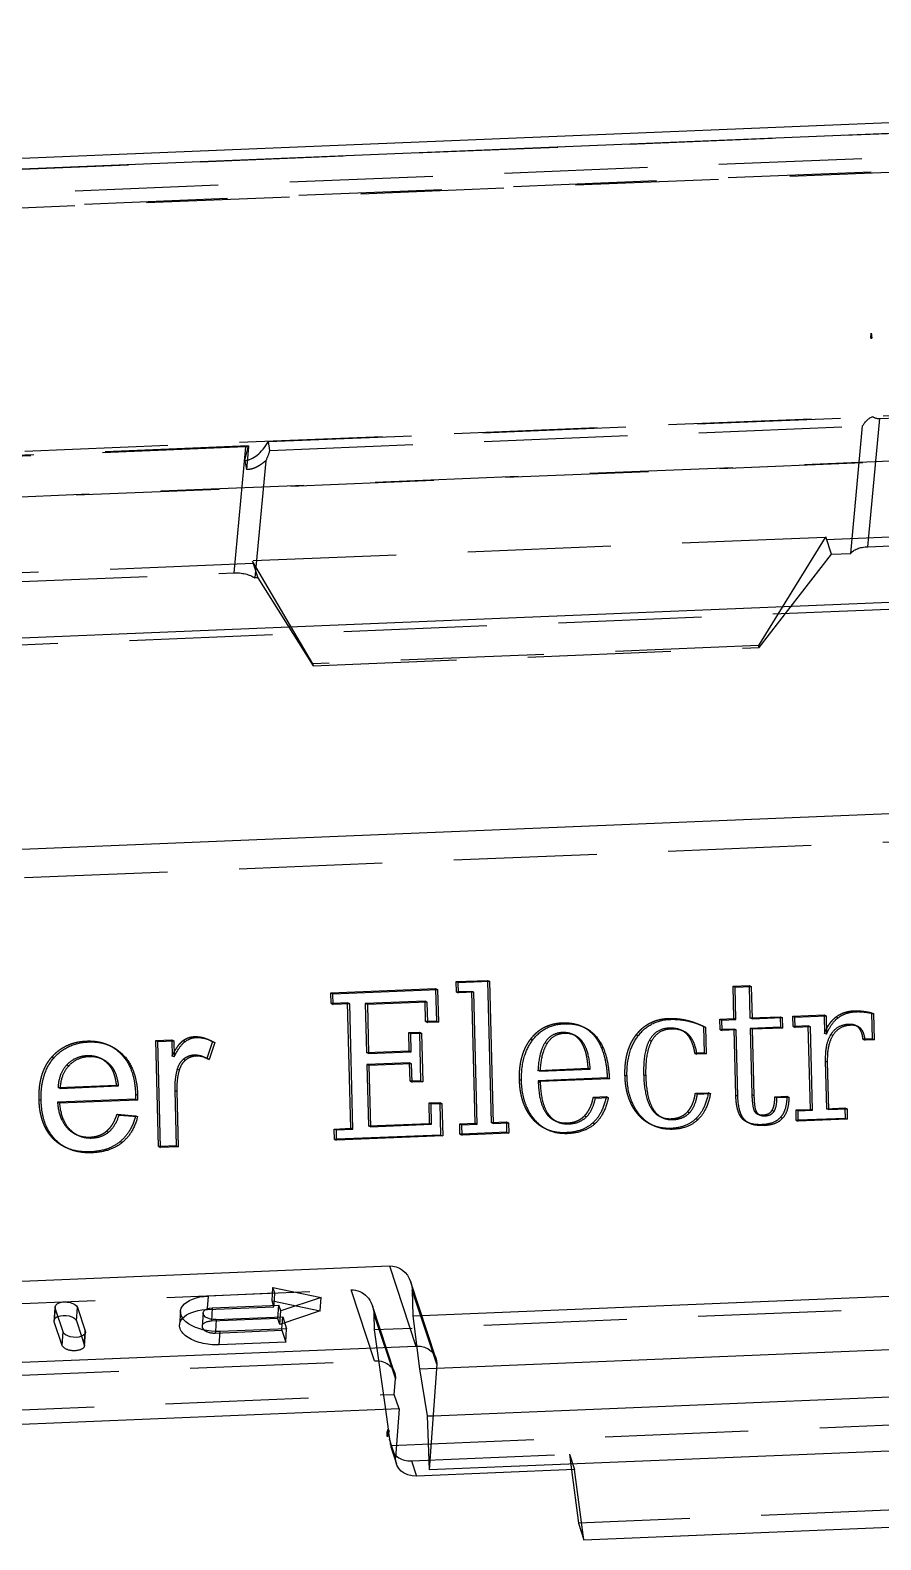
# Model space of a CAD drawing. Header units: millimetres. Extents: x -380 to 80, y -30 to 64.
# Drawn here: x -301.1 to -263.4, y -11.6 to 55.3 of the extents above; entities that cross this region are included whole.
import ezdxf

# ---------------------------------------------------------------- set-up
doc = ezdxf.new("R2010")
doc.units = ezdxf.units.MM
doc.linetypes.add('HIDDEN', pattern=[9.525, 6.35, -3.175])
doc.layers.get('0').update_dxf_attribs({"color": 253, "lineweight": 70, "true_color": 0x8faf8f})
doc.layers.add('Hidden', color=98, linetype='Continuous', lineweight=70, true_color=0x054805)

msp = doc.modelspace()

# ---------------------------------------------------------------- linework, layer by layer
at = {"color": 98, "lineweight": -3, "true_color": 0x054805}
for p, q in [((-163.216, 55.338), (-364.742, 47.041)), ((-359.017, 46.82), (-162.913, 54.894)), ((-156.114, 34.354), (-364.522, 25.774)), ((-363.304, 16.46), (-154.897, 25.04)), ((-287.664, 12.594), (-283.018, 12.786)), ((-283.107, 12.782), (-283.072, 11.382)), ((-283.018, 12.786), (-282.981, 11.341)), ((-282.106, 13.097), (-280.711, 13.155)), ((-282.094, 12.636), (-282.106, 13.097)), ((-280.8, 13.151), (-280.641, 6.888)), ((-280.711, 13.155), (-280.55, 6.848)), ((-269.821, 12.893), (-269.108, 12.923)), ((-269.785, 11.458), (-269.821, 12.893)), ((-269.198, 12.919), (-269.163, 11.528)), ((-269.108, 12.923), (-269.072, 11.487)), ((-287.652, 12.129), (-287.664, 12.594)), ((-287.008, 12.199), (-287.653, 12.173)), ((-286.917, 12.159), (-287.652, 12.129)), ((-286.917, 12.159), (-287.008, 12.199)), ((-286.776, 6.591), (-286.917, 12.159)), ((-283.572, 12.271), (-286.225, 12.162)), ((-286.225, 12.162), (-286.17, 9.987)), ((-286.134, 12.122), (-286.225, 12.162)), ((-283.481, 12.231), (-286.134, 12.122)), ((-286.134, 12.122), (-286.079, 9.947)), ((-283.481, 12.231), (-283.572, 12.271)), ((-283.458, 11.322), (-283.481, 12.231)), ((-281.502, 12.705), (-282.095, 12.68)), ((-281.412, 12.664), (-282.094, 12.636)), ((-281.412, 12.664), (-281.502, 12.705)), ((-281.263, 6.818), (-281.412, 12.664)), ((-270.411, 11.432), (-269.785, 11.458)), ((-270.4, 10.967), (-270.411, 11.432)), ((-269.072, 11.487), (-269.163, 11.528)), ((-269.072, 11.487), (-267.732, 11.542)), ((-267.822, 11.539), (-267.811, 11.117)), ((-267.732, 11.542), (-267.72, 11.077)), ((-267.174, 11.565), (-265.783, 11.623)), ((-267.162, 11.109), (-267.174, 11.565)), ((-265.873, 11.619), (-265.853, 10.841)), ((-265.783, 11.623), (-265.762, 10.801)), ((-263.77, 11.738), (-263.741, 10.601)), ((-263.679, 11.718), (-263.65, 10.561)), ((-284.206, 10.838), (-283.734, 10.858)), ((-284.186, 10.025), (-284.206, 10.838)), ((-283.824, 10.854), (-283.77, 8.74)), ((-283.734, 10.858), (-283.679, 8.7)), ((-283.072, 11.382), (-283.459, 11.366)), ((-282.981, 11.341), (-283.458, 11.322)), ((-283.072, 11.382), (-282.981, 11.341)), ((-277.493, 10.88), (-277.402, 10.84)), ((-277.037, 10.802), (-276.946, 10.762)), ((-276.058, 10.723), (-275.967, 10.683)), ((-272.766, 11.074), (-272.675, 11.034)), ((-272.217, 10.986), (-272.126, 10.946)), ((-271.221, 11.155), (-271.191, 9.972)), ((-271.221, 11.155), (-271.13, 11.115)), ((-271.13, 11.115), (-271.1, 9.932)), ((-269.864, 11.033), (-270.401, 11.011)), ((-269.773, 10.993), (-270.4, 10.967)), ((-269.773, 10.993), (-269.864, 11.033)), ((-269.698, 8.056), (-269.773, 10.993)), ((-267.811, 11.117), (-269.151, 11.062)), ((-269.151, 11.062), (-269.076, 8.126)), ((-269.06, 11.022), (-269.151, 11.062)), ((-267.72, 11.077), (-269.06, 11.022)), ((-269.06, 11.022), (-268.985, 8.086)), ((-267.811, 11.117), (-267.72, 11.077)), ((-266.575, 11.177), (-267.164, 11.153)), ((-266.484, 11.137), (-267.162, 11.109)), ((-266.484, 11.137), (-266.575, 11.177)), ((-266.39, 7.431), (-266.484, 11.137)), ((-265.762, 10.801), (-265.853, 10.841)), ((-265.572, 10.8), (-265.482, 10.76)), ((-264.776, 11.242), (-264.685, 11.202)), ((-264.481, 11.194), (-264.39, 11.154)), ((-295.433, 10.483), (-294.724, 10.512)), ((-295.313, 5.778), (-295.433, 10.483)), ((-294.814, 10.508), (-294.797, 9.839)), ((-294.724, 10.512), (-294.706, 9.799)), ((-292.997, 10.476), (-293.248, 9.729)), ((-292.906, 10.436), (-293.158, 9.685)), ((-292.997, 10.476), (-292.906, 10.436)), ((-278.253, 10.435), (-278.163, 10.395)), ((-273.623, 10.536), (-273.532, 10.496)), ((-263.741, 10.601), (-264.063, 10.588)), ((-263.65, 10.561), (-264.058, 10.544)), ((-263.741, 10.601), (-263.65, 10.561)), ((-299.468, 9.443), (-299.378, 9.402)), ((-298.566, 9.848), (-298.475, 9.808)), ((-298.006, 9.749), (-297.915, 9.709)), ((-297.053, 9.923), (-296.963, 9.883)), ((-294.706, 9.799), (-294.797, 9.839)), ((-294.29, 9.698), (-294.199, 9.658)), ((-293.831, 9.874), (-293.74, 9.834)), ((-293.356, 9.778), (-293.265, 9.738)), ((-286.079, 9.947), (-286.17, 9.987)), ((-284.263, 9.534), (-286.156, 9.456)), ((-286.156, 9.456), (-286.087, 6.738)), ((-286.066, 9.416), (-286.156, 9.456)), ((-286.079, 9.947), (-284.186, 10.025)), ((-284.172, 9.494), (-286.066, 9.416)), ((-286.066, 9.416), (-285.996, 6.697)), ((-284.172, 9.494), (-284.263, 9.534)), ((-284.151, 8.681), (-284.172, 9.494)), ((-271.191, 9.972), (-271.52, 9.959)), ((-271.1, 9.932), (-271.512, 9.915)), ((-271.191, 9.972), (-271.1, 9.932)), ((-265.822, 9.614), (-265.768, 7.5)), ((-265.822, 9.614), (-265.731, 9.574)), ((-265.731, 9.574), (-265.677, 7.46)), ((-294.481, 9.209), (-294.572, 9.25)), ((-283.77, 8.74), (-284.153, 8.724)), ((-283.77, 8.74), (-283.679, 8.7)), ((-278.477, 9.162), (-278.568, 9.203)), ((-275.491, 8.868), (-278.556, 8.741)), ((-278.556, 8.741), (-278.555, 8.707)), ((-278.466, 8.701), (-278.556, 8.741)), ((-278.555, 8.707), (-278.465, 8.666)), ((-278.477, 9.162), (-276.249, 9.254)), ((-275.4, 8.827), (-278.466, 8.701)), ((-275.491, 8.868), (-275.4, 8.827)), ((-273.878, 9.021), (-273.788, 8.981)), ((-299.762, 8.402), (-299.852, 8.442)), ((-299.762, 8.402), (-297.169, 8.509)), ((-296.417, 8.14), (-296.326, 8.1)), ((-294.679, 8.314), (-294.617, 5.851)), ((-294.679, 8.314), (-294.589, 8.274)), ((-294.589, 8.274), (-294.526, 5.811)), ((-283.679, 8.7), (-284.151, 8.681)), ((-278.466, 8.701), (-278.465, 8.666)), ((-271.493, 8.148), (-270.917, 8.172)), ((-269.076, 8.126), (-268.985, 8.086)), ((-296.416, 7.927), (-299.879, 7.785)), ((-299.789, 7.745), (-299.879, 7.785)), ((-296.325, 7.887), (-299.789, 7.745)), ((-296.416, 7.927), (-296.325, 7.887)), ((-283.306, 7.718), (-282.829, 7.738)), ((-283.283, 6.809), (-283.306, 7.718)), ((-282.919, 7.734), (-282.884, 6.334)), ((-282.829, 7.738), (-282.793, 6.294)), ((-276.019, 7.975), (-275.448, 7.998)), ((-273.548, 7.528), (-273.458, 7.488)), ((-268.956, 7.378), (-268.865, 7.337)), ((-267.969, 7.993), (-267.432, 8.015)), ((-267.03, 7.404), (-266.39, 7.431)), ((-267.018, 6.943), (-267.03, 7.404)), ((-265.677, 7.46), (-265.768, 7.5)), ((-265.677, 7.46), (-264.857, 7.494)), ((-264.947, 7.49), (-264.936, 7.073)), ((-264.857, 7.494), (-264.845, 7.033)), ((-297.145, 7.219), (-296.329, 7.151)), ((-285.996, 6.697), (-286.087, 6.738)), ((-285.996, 6.697), (-283.283, 6.809)), ((-281.946, 6.79), (-281.263, 6.818)), ((-281.934, 6.329), (-281.946, 6.79)), ((-280.55, 6.848), (-280.641, 6.888)), ((-280.55, 6.848), (-279.876, 6.875)), ((-279.966, 6.872), (-279.955, 6.454)), ((-279.876, 6.875), (-279.865, 6.414)), ((-278.206, 7.308), (-278.115, 7.268)), ((-277.7, 6.918), (-277.791, 6.958)), ((-276.138, 6.868), (-276.048, 6.828)), ((-273.03, 7.098), (-273.12, 7.138)), ((-271.559, 7.061), (-271.469, 7.021)), ((-268.731, 7.224), (-268.822, 7.265)), ((-268.63, 6.794), (-268.539, 6.754)), ((-267.804, 7.12), (-267.713, 7.08)), ((-264.936, 7.073), (-267.019, 6.987)), ((-264.845, 7.033), (-267.018, 6.943)), ((-264.936, 7.073), (-264.845, 7.033)), ((-299.416, 6.615), (-299.326, 6.575)), ((-298.941, 6.309), (-299.032, 6.349)), ((-297.104, 6.041), (-297.013, 6.001)), ((-287.51, 6.561), (-286.776, 6.591)), ((-287.499, 6.1), (-287.51, 6.561)), ((-282.884, 6.334), (-287.5, 6.144)), ((-282.793, 6.294), (-287.499, 6.1)), ((-282.884, 6.334), (-282.793, 6.294)), ((-279.955, 6.454), (-281.935, 6.373)), ((-279.865, 6.414), (-281.934, 6.329)), ((-279.955, 6.454), (-279.865, 6.414)), ((-277.333, 6.436), (-277.242, 6.396)), ((-272.662, 6.628), (-272.571, 6.588)), ((-298.423, 5.588), (-298.332, 5.547)), ((-294.617, 5.851), (-295.314, 5.822)), ((-294.526, 5.811), (-295.313, 5.778)), ((-294.617, 5.851), (-294.526, 5.811)), ((-283.716, -1.674), (-154.354, 3.652)), ((-283.07, -4.009), (-154.064, 1.302)), ((-305.801, -0.32), (-285.157, 0.53)), ((-285.157, 0.53), (-283.981, -3.024)), ((-290.322, -0.423), (-288.183, -0.865)), ((-290.236, -0.685), (-290.322, -0.423)), ((-283.091, -3.561), (-284.208, -0.187)), ((-299.038, -1.906), (-298.996, -1.311)), ((-298.996, -1.311), (-298.65, -2.357)), ((-293.224, -1.367), (-293.185, -0.806)), ((-290.236, -0.685), (-293.185, -0.806)), ((-293.012, -1.329), (-290.062, -1.208)), ((-290.273, -1.217), (-290.236, -0.685)), ((-290.261, -1.04), (-289.294, -1.24)), ((-289.976, -1.47), (-290.062, -1.208)), ((-288.183, -0.865), (-289.976, -1.47)), ((-283.218, -6.116), (-153.719, -0.784)), ((-299.633, -2.398), (-299.98, -1.351)), ((-299.038, -1.906), (-298.812, -2.591)), ((-293.424, -1.556), (-293.466, -2.152)), ((-292.838, -1.853), (-292.875, -2.377)), ((-292.838, -1.853), (-289.889, -1.731)), ((-289.927, -2.264), (-289.889, -1.731)), ((-289.889, -1.731), (-289.716, -2.255)), ((-298.657, -2.465), (-298.65, -2.357)), ((-289.716, -2.255), (-292.665, -2.376)), ((-304.625, -3.874), (-283.981, -3.024)), ((-153.624, -3.179), (-283.387, -8.521)), ((-283.057, -3.835), (-283.387, -8.521)), ((-284.726, -5.809), (-304.387, -6.618)), ((-285.336, -5.834), (-285.214, -6.706)), ((-284.726, -5.809), (-284.879, -7.982)), ((-285.254, -6.848), (-285.214, -6.706)), ((-285.239, -6.893), (-285.254, -6.848)), ((-285.192, -6.87), (-285.242, -7.05)), ((-285.239, -6.893), (-285.205, -6.772)), ((-285.205, -6.772), (-285.151, -7.16)), ((-284.879, -7.982), (-285.151, -7.16)), ((-285.069, -7.579), (-284.845, -8.256)), ((-276.53, -11.62), (-174.249, -7.409)), ((-276.949, -8.504), (-283.956, -8.792)), ((-277.081, -8.509), (-276.763, -10.875)), ((-276.53, -11.62), (-276.949, -8.504)), ((-276.763, -10.875), (-276.53, -11.62))]:
    msp.add_line(p, q, dxfattribs=at)
at = {"color": 98, "lineweight": -3, "true_color": 0x054805, "extrusion": (3.60173e-16, 1.2667e-14, -1)}
msp.add_ellipse((-285.129, -0.587), major_axis=(0.032, 1.118), ratio=0.879235, start_param=6.221992, end_param=7.46468, dxfattribs=at)
at = {"color": 98, "lineweight": -3, "true_color": 0x054805, "extrusion": (1.7955e-17, -1.40383e-16, -1)}
for centre, major_axis, start_param, end_param in [((-299.488, -1.331), (0.499, -0.035), 2.930462, 6.072055), ((-292.925, -1.591), (1.496, -0.105), 1.359666, 4.501259), ((-292.925, -1.591), (0.499, -0.035), 1.359666, 4.501259), ((-299.53, -1.927), (0.499, -0.035), 3.95248, 6.072055), ((-292.967, -2.187), (1.496, -0.105), 3.533922, 4.442537), ((-299.141, -2.378), (0.499, -0.035), 6.072055, 9.213648)]:
    msp.add_ellipse(centre, major_axis=major_axis, ratio=0.521615, start_param=start_param, end_param=end_param, dxfattribs=at)
at = {"color": 98, "lineweight": -3, "true_color": 0x054805}
for centre, major_axis, ratio, start_param, end_param in [((-292.967, -2.187), (-0.499, 0.035), 0.521615, 6.28311, 6.929285), ((-284.168, -7.119), (0.321, -1.774), 0.542179, 4.637166, 4.794137), ((-284.12, -7.265), (0.949, 0.314), 0.834236, 2.96834, 3.141461)]:
    msp.add_ellipse(centre, major_axis=major_axis, ratio=ratio, start_param=start_param, end_param=end_param, dxfattribs=at)
at = {"color": 98, "lineweight": -3, "true_color": 0x054805, "extrusion": (6.35905e-18, -1.07533e-16, -1)}
for centre, start_param, end_param in [((-284.04, -3.876), 1.901021, 3.471817), ((-283.896, -7.941), 5.042613, 6.613409)]:
    msp.add_ellipse(centre, major_axis=(-0.949, -0.314), ratio=0.834236, start_param=start_param, end_param=end_param, dxfattribs=at)
at = {"color": 98, "lineweight": -3, "true_color": 0x054805, "extrusion": (-4.85044e-15, 1.08442e-15, -1)}
msp.add_ellipse((-284.149, -7.178), major_axis=(-1.093, 0.277), ratio=0.513021, start_param=6.031113, end_param=6.297315, dxfattribs=at)
at = {"color": 98, "lineweight": -3, "true_color": 0x054805}
for points in [[(-274.116, 10.742), (-273.588, 11.428), (-272.695, 11.464)], [(-272.695, 11.464), (-272.304, 11.481), (-271.915, 11.394)], [(-271.915, 11.394), (-271.591, 11.322), (-271.262, 11.177)], [(-265.762, 10.801), (-265.568, 11.292), (-265.246, 11.538)], [(-265.246, 11.538), (-264.923, 11.784), (-264.451, 11.804)], [(-264.451, 11.804), (-264.279, 11.811), (-264.085, 11.788)], [(-264.085, 11.788), (-263.891, 11.766), (-263.679, 11.718)], [(-278.805, 10.542), (-278.285, 11.234), (-277.413, 11.27)], [(-277.493, 10.88), (-277.983, 10.86), (-278.253, 10.435)], [(-277.402, 10.84), (-277.892, 10.819), (-278.163, 10.395)], [(-277.037, 10.802), (-277.237, 10.89), (-277.493, 10.88)], [(-277.413, 11.27), (-276.919, 11.291), (-276.542, 11.124)], [(-276.946, 10.762), (-277.146, 10.85), (-277.402, 10.84)], [(-276.585, 10.462), (-276.734, 10.668), (-276.946, 10.762)], [(-276.598, 11.148), (-276.287, 11.002), (-276.058, 10.723)], [(-276.542, 11.124), (-276.208, 10.976), (-275.967, 10.683)], [(-276.058, 10.723), (-275.543, 10.098), (-275.491, 8.868)], [(-274.616, 8.947), (-274.645, 10.056), (-274.116, 10.742)], [(-272.766, 11.074), (-273.341, 11.051), (-273.623, 10.536)], [(-272.675, 11.034), (-273.25, 11.01), (-273.532, 10.496)], [(-272.217, 10.986), (-272.446, 11.088), (-272.766, 11.074)], [(-272.126, 10.946), (-272.355, 11.047), (-272.675, 11.034)], [(-271.889, 10.788), (-271.992, 10.886), (-272.126, 10.946)], [(-271.512, 9.915), (-271.609, 10.521), (-271.889, 10.788)], [(-271.278, 11.183), (-271.249, 11.169), (-271.221, 11.155)], [(-271.262, 11.177), (-271.196, 11.147), (-271.13, 11.115)], [(-265.572, 10.8), (-265.841, 10.38), (-265.822, 9.614)], [(-265.482, 10.76), (-265.75, 10.34), (-265.731, 9.574)], [(-264.776, 11.242), (-265.304, 11.22), (-265.572, 10.8)], [(-264.685, 11.202), (-265.213, 11.18), (-265.482, 10.76)], [(-264.481, 11.194), (-264.605, 11.249), (-264.776, 11.242)], [(-264.39, 11.154), (-264.514, 11.209), (-264.685, 11.202)], [(-264.243, 11.05), (-264.305, 11.117), (-264.39, 11.154)], [(-264.058, 10.544), (-264.088, 10.887), (-264.243, 11.05)], [(-300.049, 9.743), (-299.463, 10.423), (-298.501, 10.463)], [(-298.501, 10.463), (-297.976, 10.485), (-297.554, 10.298)], [(-297.594, 10.315), (-297.298, 10.172), (-297.053, 9.923)], [(-297.554, 10.298), (-297.228, 10.153), (-296.963, 9.883)], [(-294.706, 9.799), (-294.448, 10.311), (-294.222, 10.479)], [(-294.222, 10.479), (-293.997, 10.648), (-293.721, 10.66)], [(-293.721, 10.66), (-293.412, 10.672), (-293.091, 10.53)], [(-293.124, 10.544), (-293.06, 10.513), (-292.997, 10.476)], [(-293.091, 10.53), (-292.999, 10.49), (-292.906, 10.436)], [(-279.296, 8.754), (-279.324, 9.85), (-278.805, 10.542)], [(-278.253, 10.435), (-278.524, 10.01), (-278.568, 9.203)], [(-278.163, 10.395), (-278.433, 9.97), (-278.477, 9.162)], [(-276.249, 9.254), (-276.295, 10.062), (-276.585, 10.462)], [(-275.967, 10.683), (-275.453, 10.058), (-275.4, 8.827)], [(-273.623, 10.536), (-273.904, 10.022), (-273.878, 9.021)], [(-273.532, 10.496), (-273.813, 9.981), (-273.788, 8.981)], [(-300.606, 7.875), (-300.636, 9.062), (-300.049, 9.743)], [(-299.468, 9.443), (-299.829, 9.06), (-299.852, 8.442)], [(-299.378, 9.402), (-299.738, 9.02), (-299.762, 8.402)], [(-298.566, 9.848), (-299.108, 9.826), (-299.468, 9.443)], [(-298.475, 9.808), (-299.018, 9.785), (-299.378, 9.402)], [(-298.005, 9.749), (-298.258, 9.861), (-298.566, 9.848)], [(-297.915, 9.709), (-298.167, 9.82), (-298.475, 9.808)], [(-297.488, 9.387), (-297.677, 9.603), (-297.915, 9.709)], [(-297.169, 8.509), (-297.236, 9.1), (-297.488, 9.387)], [(-297.053, 9.923), (-296.447, 9.305), (-296.417, 8.14)], [(-296.963, 9.883), (-296.356, 9.265), (-296.326, 8.1)], [(-294.29, 9.698), (-294.492, 9.532), (-294.572, 9.25)], [(-294.199, 9.658), (-294.401, 9.492), (-294.481, 9.209)], [(-293.831, 9.874), (-294.089, 9.864), (-294.29, 9.698)], [(-293.74, 9.834), (-293.998, 9.824), (-294.199, 9.658)], [(-293.355, 9.778), (-293.594, 9.884), (-293.831, 9.874)], [(-293.265, 9.738), (-293.504, 9.844), (-293.74, 9.834)], [(-293.158, 9.685), (-293.211, 9.714), (-293.265, 9.738)], [(-294.572, 9.25), (-294.692, 8.819), (-294.679, 8.314)], [(-294.481, 9.209), (-294.602, 8.779), (-294.589, 8.274)], [(-278.706, 7.004), (-279.268, 7.649), (-279.296, 8.754)], [(-278.555, 8.707), (-278.532, 7.771), (-278.206, 7.308)], [(-274.026, 7.197), (-274.588, 7.842), (-274.616, 8.947)], [(-273.878, 9.021), (-273.853, 8.021), (-273.548, 7.528)], [(-273.788, 8.981), (-273.762, 7.98), (-273.458, 7.488)], [(-296.417, 8.14), (-296.415, 8.069), (-296.416, 7.927)], [(-296.326, 8.1), (-296.325, 8.029), (-296.325, 7.887)], [(-278.465, 8.666), (-278.441, 7.731), (-278.115, 7.268)], [(-271.846, 7.319), (-271.578, 7.6), (-271.493, 8.148)], [(-271.016, 8.167), (-271.152, 7.454), (-271.559, 7.061)], [(-270.917, 8.172), (-271.049, 7.426), (-271.469, 7.021)], [(-269.416, 7.025), (-269.68, 7.321), (-269.698, 8.056)], [(-269.076, 8.126), (-269.061, 7.539), (-268.956, 7.378)], [(-268.985, 8.086), (-268.971, 7.498), (-268.865, 7.337)], [(-299.964, 6.117), (-300.577, 6.728), (-300.606, 7.875)], [(-299.879, 7.785), (-299.816, 7.011), (-299.416, 6.615)], [(-299.789, 7.745), (-299.725, 6.971), (-299.326, 6.575)], [(-276.419, 7.137), (-276.125, 7.426), (-276.019, 7.975)], [(-275.547, 7.994), (-275.704, 7.258), (-276.138, 6.868)], [(-275.448, 7.998), (-275.6, 7.23), (-276.048, 6.828)], [(-273.548, 7.528), (-273.377, 7.252), (-273.12, 7.138)], [(-273.458, 7.488), (-273.287, 7.212), (-273.03, 7.098)], [(-268.956, 7.378), (-268.907, 7.302), (-268.822, 7.265)], [(-268.49, 7.187), (-268.211, 7.199), (-268.089, 7.389)], [(-268.089, 7.389), (-267.967, 7.579), (-267.969, 7.993)], [(-267.524, 8.01), (-267.546, 7.412), (-267.804, 7.12)], [(-267.432, 8.015), (-267.446, 7.383), (-267.713, 7.08)], [(-297.611, 6.464), (-297.311, 6.707), (-297.145, 7.219)], [(-296.427, 7.159), (-296.605, 6.452), (-297.104, 6.041)], [(-296.329, 7.151), (-296.503, 6.421), (-297.013, 6.001)], [(-278.094, 6.544), (-278.439, 6.697), (-278.706, 7.004)], [(-278.206, 7.308), (-278.037, 7.067), (-277.791, 6.958)], [(-278.115, 7.268), (-277.946, 7.027), (-277.7, 6.918)], [(-277.7, 6.918), (-277.473, 6.817), (-277.18, 6.83)], [(-276.138, 6.868), (-276.586, 6.467), (-277.333, 6.436)], [(-276.048, 6.828), (-276.495, 6.427), (-277.242, 6.396)], [(-277.18, 6.83), (-276.712, 6.849), (-276.419, 7.137)], [(-273.413, 6.736), (-273.757, 6.888), (-274.026, 7.197)], [(-272.662, 6.628), (-273.092, 6.611), (-273.445, 6.751)], [(-272.571, 6.588), (-273.037, 6.569), (-273.413, 6.736)], [(-273.03, 7.098), (-272.828, 7.009), (-272.573, 7.019)], [(-271.559, 7.061), (-271.979, 6.657), (-272.662, 6.628)], [(-272.573, 7.019), (-272.114, 7.038), (-271.846, 7.319)], [(-271.469, 7.021), (-271.888, 6.616), (-272.571, 6.588)], [(-269.168, 6.847), (-269.317, 6.913), (-269.416, 7.025)], [(-268.63, 6.794), (-268.986, 6.78), (-269.224, 6.873)], [(-268.539, 6.754), (-268.921, 6.738), (-269.168, 6.847)], [(-268.865, 7.337), (-268.816, 7.262), (-268.731, 7.224)], [(-268.731, 7.224), (-268.634, 7.181), (-268.49, 7.187)], [(-267.804, 7.12), (-268.072, 6.817), (-268.63, 6.794)], [(-267.713, 7.08), (-267.981, 6.777), (-268.539, 6.754)], [(-299.396, 5.727), (-299.714, 5.867), (-299.964, 6.117)], [(-299.416, 6.615), (-299.241, 6.442), (-299.032, 6.349)], [(-299.326, 6.575), (-299.151, 6.402), (-298.941, 6.309)], [(-298.941, 6.309), (-298.671, 6.19), (-298.344, 6.203)], [(-297.104, 6.041), (-297.614, 5.621), (-298.423, 5.588)], [(-298.344, 6.203), (-297.911, 6.221), (-297.611, 6.464)], [(-277.333, 6.436), (-277.77, 6.418), (-278.127, 6.56)], [(-277.242, 6.396), (-277.715, 6.376), (-278.094, 6.544)], [(-298.423, 5.588), (-299.002, 5.564), (-299.45, 5.751)], [(-298.332, 5.547), (-298.935, 5.523), (-299.396, 5.727)], [(-297.013, 6.001), (-297.523, 5.581), (-298.332, 5.547)]]:
    msp.add_open_spline(points, degree=2, dxfattribs=at)
msp.add_open_spline([(-285.242, -7.05), (-285.25, -7.021), (-285.255, -6.997), (-285.262, -6.941), (-285.263, -6.912), (-285.261, -6.879), (-285.26, -6.872), (-285.258, -6.861), (-285.257, -6.857), (-285.255, -6.851), (-285.255, -6.85), (-285.254, -6.848)], degree=3, knots=[0.0039317719, 0.0039317719, 0.0039317719, 0.0039317719, 0.0040695126, 0.0040695126, 0.0042770608, 0.0042770608, 0.0043407833, 0.0043407833, 0.004380005, 0.004380005, 0.0043973955, 0.0043973955, 0.0043973955, 0.0043973955], dxfattribs=at)
at = {"layer": 'Hidden', "linetype": 'HIDDEN', "lineweight": -3}
for p, q in [((-163.488, 54.843), (-365.014, 46.547)), ((-362.556, 44.947), (-169.386, 52.9)), ((-169.025, 53.557), (-359.742, 45.705)), ((-168.621, 52.965), (-357.461, 45.19)), ((-367.941, 33.927), (-166.415, 42.224)), ((-263.801, 41.68), (-263.781, 41.896)), ((-263.769, 41.819), (-263.801, 41.68)), ((-263.801, 41.68), (-263.752, 41.682)), ((-263.781, 41.896), (-263.769, 41.819)), ((-263.781, 41.896), (-263.752, 41.682)), ((-263.752, 41.682), (-263.769, 41.819)), ((-263.398, 38.112), (-171.95, 41.877)), ((-290.525, 37.091), (-263.712, 38.195)), ((-231.855, 37.498), (-365.452, 31.997)), ((-290.463, 36.701), (-264.166, 37.783)), ((-264.695, 32.131), (-264.166, 37.783)), ((-263.93, 32.428), (-263.398, 38.112)), ((-365.666, 31.982), (-231.856, 37.491)), ((-291.413, 36.896), (-365.135, 33.861)), ((-291.539, 36.855), (-365.13, 33.825)), ((-291.539, 36.855), (-292.062, 31.27)), ((-291.563, 36.254), (-291.413, 36.896)), ((-291.406, 36.852), (-291.5, 35.855)), ((-291.413, 36.896), (-291.406, 36.852)), ((-290.463, 36.701), (-290.525, 37.091)), ((-291.563, 36.254), (-291.5, 35.855)), ((-290.637, 36.243), (-291.124, 31.042)), ((-166.708, 36.81), (-265.775, 32.732)), ((-263.93, 32.428), (-172.482, 36.193)), ((-265.822, 32.841), (-291.25, 31.794)), ((-265.822, 32.841), (-268.789, 28.042)), ((-265.546, 32.096), (-265.802, 32.869)), ((-291.203, 31.685), (-368.234, 28.513)), ((-288.559, 27.228), (-291.231, 31.793)), ((-291.203, 31.685), (-290.992, 31.048)), ((-268.76, 27.957), (-265.546, 32.096)), ((-265.546, 32.096), (-264.695, 32.131)), ((-368.864, 28.108), (-292.062, 31.27)), ((-363.311, 25.531), (-229.715, 31.031)), ((-290.992, 31.048), (-291.124, 31.042)), ((-290.992, 31.048), (-288.531, 27.143)), ((-268.789, 28.042), (-288.559, 27.228)), ((-288.531, 27.143), (-268.76, 27.957)), ((-268.76, 27.957), (-268.789, 28.042)), ((-288.559, 27.228), (-288.531, 27.143)), ((-228.375, 20.739), (-361.971, 15.239)), ((-287.754, 12.635), (-283.109, 12.826)), ((-283.109, 12.826), (-283.107, 12.782)), ((-283.109, 12.826), (-283.018, 12.786)), ((-282.197, 13.138), (-280.801, 13.195)), ((-282.185, 12.677), (-282.197, 13.138)), ((-282.197, 13.138), (-282.106, 13.097)), ((-280.801, 13.195), (-280.8, 13.151)), ((-280.801, 13.195), (-280.711, 13.155)), ((-269.912, 12.934), (-269.199, 12.963)), ((-269.875, 11.498), (-269.912, 12.934)), ((-269.912, 12.934), (-269.821, 12.893)), ((-269.199, 12.963), (-269.198, 12.919)), ((-269.199, 12.963), (-269.108, 12.923)), ((-287.742, 12.169), (-287.754, 12.635)), ((-287.754, 12.635), (-287.664, 12.594)), ((-287.653, 12.173), (-287.742, 12.169)), ((-287.742, 12.169), (-287.652, 12.129)), ((-286.867, 6.631), (-287.008, 12.199)), ((-283.549, 11.362), (-283.572, 12.271)), ((-282.095, 12.68), (-282.185, 12.677)), ((-282.185, 12.677), (-282.094, 12.636)), ((-281.354, 6.858), (-281.502, 12.705)), ((-272.785, 11.505), (-272.695, 11.464)), ((-272.006, 11.434), (-271.915, 11.394)), ((-270.502, 11.472), (-269.875, 11.498)), ((-270.49, 11.007), (-270.502, 11.472)), ((-270.502, 11.472), (-270.411, 11.432)), ((-269.785, 11.458), (-269.875, 11.498)), ((-269.163, 11.528), (-267.823, 11.583)), ((-267.823, 11.583), (-267.822, 11.539)), ((-267.823, 11.583), (-267.732, 11.542)), ((-267.265, 11.606), (-265.874, 11.663)), ((-267.253, 11.149), (-267.265, 11.606)), ((-267.265, 11.606), (-267.174, 11.565)), ((-265.874, 11.663), (-265.873, 11.619)), ((-265.874, 11.663), (-265.783, 11.623)), ((-265.336, 11.578), (-265.246, 11.538)), ((-264.542, 11.844), (-264.451, 11.804)), ((-264.176, 11.829), (-264.085, 11.788)), ((-263.77, 11.758), (-263.77, 11.738)), ((-263.77, 11.758), (-263.679, 11.718)), ((-284.297, 10.878), (-283.825, 10.898)), ((-284.276, 10.065), (-284.297, 10.878)), ((-284.297, 10.878), (-284.206, 10.838)), ((-283.825, 10.898), (-283.824, 10.854)), ((-283.825, 10.898), (-283.734, 10.858)), ((-283.459, 11.366), (-283.549, 11.362)), ((-283.549, 11.362), (-283.458, 11.322)), ((-277.504, 11.31), (-277.413, 11.27)), ((-276.632, 11.164), (-276.541, 11.124)), ((-274.207, 10.782), (-274.116, 10.742)), ((-271.979, 10.828), (-271.889, 10.788)), ((-271.354, 11.217), (-271.263, 11.177)), ((-270.401, 11.011), (-270.49, 11.007)), ((-270.49, 11.007), (-270.4, 10.967)), ((-269.789, 8.097), (-269.864, 11.033)), ((-267.164, 11.153), (-267.253, 11.149)), ((-267.253, 11.149), (-267.162, 11.109)), ((-266.481, 7.471), (-266.575, 11.177)), ((-264.333, 11.091), (-264.243, 11.05)), ((-298.591, 10.503), (-298.501, 10.463)), ((-297.645, 10.338), (-297.555, 10.298)), ((-295.524, 10.523), (-294.815, 10.552)), ((-295.404, 5.818), (-295.524, 10.523)), ((-295.524, 10.523), (-295.433, 10.483)), ((-294.815, 10.552), (-294.814, 10.508)), ((-294.815, 10.552), (-294.724, 10.512)), ((-294.313, 10.52), (-294.222, 10.479)), ((-293.812, 10.7), (-293.721, 10.66)), ((-293.182, 10.57), (-293.091, 10.53)), ((-286.17, 9.987), (-284.276, 10.065)), ((-284.186, 10.025), (-284.276, 10.065)), ((-278.895, 10.583), (-278.805, 10.542)), ((-276.675, 10.502), (-276.585, 10.462)), ((-264.063, 10.588), (-264.149, 10.584)), ((-264.149, 10.584), (-264.058, 10.544)), ((-300.14, 9.783), (-300.049, 9.743)), ((-297.579, 9.427), (-297.488, 9.387)), ((-293.248, 9.729), (-293.249, 9.725)), ((-293.249, 9.725), (-293.158, 9.685)), ((-284.242, 8.721), (-284.263, 9.534)), ((-271.52, 9.959), (-271.603, 9.955)), ((-271.603, 9.955), (-271.512, 9.915)), ((-284.153, 8.724), (-284.242, 8.721)), ((-284.242, 8.721), (-284.151, 8.681)), ((-279.387, 8.794), (-279.296, 8.754)), ((-278.568, 9.203), (-276.34, 9.294)), ((-276.249, 9.254), (-276.34, 9.294)), ((-274.707, 8.987), (-274.616, 8.947)), ((-299.852, 8.442), (-297.259, 8.549)), ((-297.169, 8.509), (-297.259, 8.549)), ((-276.109, 8.015), (-275.538, 8.038)), ((-275.538, 8.038), (-275.448, 7.998)), ((-271.584, 8.188), (-271.008, 8.212)), ((-271.584, 8.188), (-271.493, 8.148)), ((-271.008, 8.212), (-270.917, 8.172)), ((-269.789, 8.097), (-269.698, 8.056)), ((-268.06, 8.033), (-267.523, 8.055)), ((-267.523, 8.055), (-267.432, 8.015)), ((-300.697, 7.915), (-300.606, 7.875)), ((-283.397, 7.758), (-282.92, 7.778)), ((-283.374, 6.849), (-283.397, 7.758)), ((-283.397, 7.758), (-283.306, 7.718)), ((-282.92, 7.778), (-282.919, 7.734)), ((-282.92, 7.778), (-282.829, 7.738)), ((-276.109, 8.015), (-276.019, 7.975)), ((-268.18, 7.429), (-268.089, 7.389)), ((-268.06, 8.033), (-267.969, 7.993)), ((-267.12, 7.444), (-266.481, 7.471)), ((-267.109, 6.983), (-267.12, 7.444)), ((-267.12, 7.444), (-267.03, 7.404)), ((-266.39, 7.431), (-266.481, 7.471)), ((-265.768, 7.5), (-264.948, 7.534)), ((-264.948, 7.534), (-264.947, 7.49)), ((-264.948, 7.534), (-264.857, 7.494)), ((-297.235, 7.26), (-296.419, 7.191)), ((-297.235, 7.26), (-297.145, 7.219)), ((-296.419, 7.191), (-296.329, 7.151)), ((-286.087, 6.738), (-283.374, 6.849)), ((-283.283, 6.809), (-283.374, 6.849)), ((-282.037, 6.83), (-281.354, 6.858)), ((-282.025, 6.369), (-282.037, 6.83)), ((-282.037, 6.83), (-281.946, 6.79)), ((-281.263, 6.818), (-281.354, 6.858)), ((-280.641, 6.888), (-279.967, 6.915)), ((-279.967, 6.915), (-279.966, 6.872)), ((-279.967, 6.915), (-279.876, 6.875)), ((-278.797, 7.044), (-278.706, 7.004)), ((-277.271, 6.87), (-277.18, 6.83)), ((-276.509, 7.178), (-276.419, 7.137)), ((-274.117, 7.237), (-274.026, 7.197)), ((-273.412, 6.735), (-273.503, 6.776)), ((-272.664, 7.059), (-272.573, 7.019)), ((-271.937, 7.359), (-271.846, 7.319)), ((-269.507, 7.065), (-269.416, 7.025)), ((-269.168, 6.848), (-269.259, 6.888)), ((-268.581, 7.227), (-268.49, 7.187)), ((-267.019, 6.987), (-267.109, 6.983)), ((-267.109, 6.983), (-267.018, 6.943)), ((-300.055, 6.157), (-299.964, 6.117)), ((-298.435, 6.243), (-298.344, 6.203)), ((-297.702, 6.504), (-297.611, 6.464)), ((-287.601, 6.601), (-286.867, 6.631)), ((-287.589, 6.14), (-287.601, 6.601)), ((-287.601, 6.601), (-287.51, 6.561)), ((-287.5, 6.144), (-287.589, 6.14)), ((-287.589, 6.14), (-287.499, 6.1)), ((-286.776, 6.591), (-286.867, 6.631)), ((-281.935, 6.373), (-282.025, 6.369)), ((-282.025, 6.369), (-281.934, 6.329)), ((-278.094, 6.544), (-278.185, 6.585)), ((-299.396, 5.727), (-299.487, 5.767)), ((-295.314, 5.822), (-295.404, 5.818)), ((-295.404, 5.818), (-295.313, 5.778)), ((-160.427, 2.851), (-285.827, -2.312)), ((-304.549, -1.261), (-286.854, -0.533)), ((-290.364, -1.019), (-290.322, -0.423)), ((-285.814, -3.676), (-286.854, -0.533)), ((-283.057, -3.835), (-284.146, -0.547)), ((-284.146, -0.547), (-284.117, -1.69)), ((-299.987, -1.296), (-300.029, -1.891)), ((-293.227, -1.402), (-290.278, -1.28)), ((-293.012, -1.329), (-293.053, -1.925)), ((-290.364, -1.019), (-290.261, -1.04)), ((-290.278, -1.28), (-290.364, -1.019)), ((-290.278, -1.28), (-290.273, -1.217)), ((-290.104, -1.804), (-290.062, -1.208)), ((-289.294, -1.24), (-288.225, -1.461)), ((-288.225, -1.461), (-288.183, -0.865)), ((-284.924, -4.213), (-285.906, -1.248)), ((-300.021, -1.947), (-299.98, -1.351)), ((-299.675, -2.994), (-300.021, -1.947)), ((-294.421, -1.486), (-294.463, -2.082)), ((-293.227, -1.402), (-293.224, -1.367)), ((-290.104, -1.804), (-293.053, -1.925)), ((-290.018, -2.065), (-290.104, -1.804)), ((-288.225, -1.461), (-290.018, -2.065)), ((-290.018, -2.065), (-289.976, -1.47)), ((-285.844, -1.607), (-284.891, -4.487)), ((-285.844, -1.607), (-285.827, -2.312)), ((-284.117, -1.69), (-283.716, -1.674)), ((-284.117, -1.69), (-283.827, -4.041)), ((-299.675, -2.994), (-299.633, -2.398)), ((-298.812, -2.591), (-298.692, -2.953)), ((-298.692, -2.953), (-298.657, -2.465)), ((-298.685, -3.009), (-298.643, -2.413)), ((-292.88, -2.449), (-289.931, -2.327)), ((-292.875, -2.377), (-292.88, -2.449)), ((-292.707, -2.972), (-292.665, -2.376)), ((-289.931, -2.327), (-289.927, -2.264)), ((-289.931, -2.327), (-289.758, -2.851)), ((-289.758, -2.851), (-289.716, -2.255)), ((-285.827, -2.312), (-285.336, -5.834)), ((-289.758, -2.851), (-292.707, -2.972)), ((-285.1, -7.438), (-178.362, -3.043)), ((-303.509, -4.405), (-285.814, -3.676)), ((-283.827, -4.041), (-283.07, -4.009)), ((-284.939, -5.168), (-284.891, -4.487)), ((-283.827, -4.041), (-283.482, -6.126)), ((-304.6, -5.977), (-284.939, -5.168)), ((-284.726, -5.809), (-284.939, -5.168)), ((-283.482, -6.126), (-283.218, -6.116)), ((-283.482, -6.126), (-283.387, -8.521)), ((-285.168, -6.787), (-285.205, -6.772)), ((-285.168, -6.787), (-285.192, -6.87)), ((-176.662, -6.754), (-276.763, -10.875)), ((-284.18, -8.116), (-277.173, -7.827)), ((-277.173, -7.827), (-276.949, -8.504)), ((-277.173, -7.827), (-277.081, -8.509)), ((-284.18, -8.116), (-283.956, -8.792))]:
    msp.add_line(p, q, dxfattribs=at)
for centre, major_axis, ratio, start_param, end_param in [((-263.244, 37.374), (-0.945, 0.353), 0.863918, 5.514907, 6.213179), ((-263.025, 39.718), (-0.587, -1.572), 0.554787, 6.163793, 6.512718), ((-291.189, 37.859), (-0.587, -1.572), 0.554787, 0.229533, 1.276731), ((-291.399, 35.967), (-0.945, 0.353), 0.863918, 5.031603, 5.165981), ((-292.967, -2.187), (-0.499, 0.035), 0.521615, 4.923519, 6.28311), ((-292.967, -2.187), (-0.499, 0.035), 0.521615, 0.646099, 1.781927), ((-284.12, -7.265), (0.949, 0.314), 0.834236, 3.141461, 4.382165)]:
    msp.add_ellipse(centre, major_axis=major_axis, ratio=ratio, start_param=start_param, end_param=end_param, dxfattribs=at)
at = {"layer": 'Hidden', "linetype": 'HIDDEN', "lineweight": -3, "extrusion": (2.73068e-16, 2.31542e-15, -1)}
msp.add_ellipse((-291.198, 37.912), major_axis=(-0.294, -2.491), ratio=0.388012, start_param=5.174032, end_param=5.399902, dxfattribs=at)
at = {"layer": 'Hidden', "linetype": 'HIDDEN', "lineweight": -3, "extrusion": (8.76271e-16, -1.98288e-16, -1)}
msp.add_ellipse((-263.756, 31.903), major_axis=(-0.998, 0.071), ratio=0.523503, start_param=0.311042, end_param=1.35824, dxfattribs=at)
at = {"layer": 'Hidden', "linetype": 'HIDDEN', "lineweight": -3, "extrusion": (6.71582e-15, -6.43514e-16, -1)}
msp.add_ellipse((-291.888, 30.745), major_axis=(-0.998, 0.071), ratio=0.523503, start_param=1.35824, end_param=2.405437, dxfattribs=at)
at = {"layer": 'Hidden', "linetype": 'HIDDEN', "lineweight": -3, "extrusion": (3.41476e-17, 1.93268e-16, -1)}
msp.add_ellipse((-286.827, -1.648), major_axis=(0.037, 1.115), ratio=0.881323, start_param=6.217826, end_param=7.788622, dxfattribs=at)
at = {"layer": 'Hidden', "linetype": 'HIDDEN', "lineweight": -3, "extrusion": (3.60173e-16, 1.2667e-14, -1)}
msp.add_ellipse((-285.129, -0.587), major_axis=(0.032, 1.118), ratio=0.879235, start_param=1.181494, end_param=1.509603, dxfattribs=at)
at = {"layer": 'Hidden', "linetype": 'HIDDEN', "lineweight": -3, "extrusion": (1.7955e-17, -1.40383e-16, -1)}
for centre, major_axis, start_param, end_param in [((-299.53, -1.927), (0.499, -0.035), 2.930462, 3.95248), ((-292.967, -2.187), (1.496, -0.105), 1.359666, 3.533922), ((-292.967, -2.187), (1.496, -0.105), 4.442537, 4.501259), ((-299.183, -2.973), (0.499, -0.035), 6.072055, 9.213648)]:
    msp.add_ellipse(centre, major_axis=major_axis, ratio=0.521615, start_param=start_param, end_param=end_param, dxfattribs=at)
at = {"layer": 'Hidden', "linetype": 'HIDDEN', "lineweight": -3, "extrusion": (6.35905e-18, -1.07533e-16, -1)}
msp.add_ellipse((-285.874, -4.527), major_axis=(-0.949, -0.314), ratio=0.834236, start_param=1.901021, end_param=3.471817, dxfattribs=at)
at = {"layer": 'Hidden', "linetype": 'HIDDEN', "lineweight": -3}
for points, knots in [([(-290.637, 36.243), (-290.665, 36.221), (-290.693, 36.198), (-290.761, 36.144), (-290.806, 36.11), (-290.854, 36.076)], [0.0176392404, 0.0176392404, 0.0176392404, 0.0176392404, 0.0178153128, 0.0178153128, 0.0180640867, 0.0180640867, 0.0180640867, 0.0180640867]), ([(-290.854, 36.076), (-290.898, 36.046), (-290.944, 36.016), (-291.048, 35.958), (-291.105, 35.93), (-291.229, 35.884), (-291.295, 35.866), (-291.412, 35.853), (-291.456, 35.851), (-291.5, 35.855)], [0.0180640867, 0.0180640867, 0.0180640867, 0.0180640867, 0.0182845926, 0.0182845926, 0.0185192326, 0.0185192326, 0.0187538725, 0.0187538725, 0.0188776079, 0.0188776079, 0.0188776079, 0.0188776079])]:
    msp.add_open_spline(points, degree=3, knots=knots, dxfattribs=at)
for points, degree in [([(-274.207, 10.782), (-273.678, 11.468), (-272.785, 11.505)], 2), ([(-272.785, 11.505), (-272.395, 11.521), (-272.006, 11.434)], 2), ([(-272.006, 11.434), (-271.682, 11.363), (-271.353, 11.217)], 2), ([(-265.853, 10.841), (-265.659, 11.332), (-265.336, 11.578)], 2), ([(-265.336, 11.578), (-265.014, 11.825), (-264.542, 11.844)], 2), ([(-264.542, 11.844), (-264.37, 11.851), (-264.176, 11.829)], 2), ([(-264.176, 11.829), (-263.982, 11.806), (-263.77, 11.758)], 2), ([(-278.895, 10.583), (-278.376, 11.274), (-277.504, 11.31)], 2), ([(-277.504, 11.31), (-277.009, 11.331), (-276.632, 11.164)], 2), ([(-276.675, 10.502), (-276.825, 10.708), (-277.037, 10.802)], 2), ([(-276.632, 11.164), (-276.615, 11.156), (-276.598, 11.148)], 2), ([(-274.707, 8.987), (-274.735, 10.096), (-274.207, 10.782)], 2), ([(-271.979, 10.828), (-272.083, 10.927), (-272.217, 10.986)], 2), ([(-271.603, 9.955), (-271.7, 10.561), (-271.979, 10.828)], 2), ([(-271.353, 11.217), (-271.315, 11.2), (-271.278, 11.183)], 2), ([(-264.333, 11.091), (-264.396, 11.157), (-264.481, 11.194)], 2), ([(-264.149, 10.584), (-264.179, 10.927), (-264.333, 11.091)], 2), ([(-300.14, 9.783), (-299.553, 10.464), (-298.591, 10.503)], 2), ([(-298.591, 10.503), (-298.067, 10.525), (-297.645, 10.338)], 2), ([(-297.645, 10.338), (-297.62, 10.327), (-297.594, 10.315)], 2), ([(-294.797, 9.839), (-294.539, 10.351), (-294.313, 10.52)], 2), ([(-294.313, 10.52), (-294.088, 10.689), (-293.812, 10.7)], 2), ([(-293.812, 10.7), (-293.503, 10.713), (-293.182, 10.57)], 2), ([(-293.182, 10.57), (-293.153, 10.558), (-293.124, 10.544)], 2), ([(-279.387, 8.794), (-279.415, 9.891), (-278.895, 10.583)], 2), ([(-276.34, 9.294), (-276.386, 10.102), (-276.675, 10.502)], 2), ([(-300.697, 7.915), (-300.727, 9.103), (-300.14, 9.783)], 2), ([(-297.579, 9.427), (-297.767, 9.643), (-298.005, 9.749)], 2), ([(-297.259, 8.549), (-297.327, 9.141), (-297.579, 9.427)], 2), ([(-293.249, 9.725), (-293.302, 9.755), (-293.355, 9.778)], 2), ([(-278.797, 7.044), (-279.359, 7.689), (-279.387, 8.794)], 2), ([(-274.117, 7.237), (-274.679, 7.882), (-274.707, 8.987)], 2), ([(-275.538, 8.038), (-275.543, 8.016), (-275.547, 7.994)], 2), ([(-271.937, 7.359), (-271.669, 7.64), (-271.584, 8.188)], 2), ([(-271.008, 8.212), (-271.012, 8.189), (-271.016, 8.167)], 2), ([(-269.507, 7.065), (-269.77, 7.361), (-269.789, 8.097)], 2), ([(-267.523, 8.055), (-267.523, 8.032), (-267.524, 8.01)], 2), ([(-300.055, 6.157), (-300.668, 6.768), (-300.697, 7.915)], 2), ([(-276.509, 7.178), (-276.216, 7.466), (-276.109, 8.015)], 2), ([(-268.581, 7.227), (-268.302, 7.239), (-268.18, 7.429)], 2), ([(-268.18, 7.429), (-268.058, 7.619), (-268.06, 8.033)], 2), ([(-297.702, 6.504), (-297.402, 6.747), (-297.235, 7.26)], 2), ([(-296.419, 7.191), (-296.423, 7.175), (-296.427, 7.159)], 2), ([(-278.185, 6.585), (-278.529, 6.737), (-278.797, 7.044)], 2), ([(-277.791, 6.958), (-277.564, 6.858), (-277.271, 6.87)], 2), ([(-277.271, 6.87), (-276.803, 6.889), (-276.509, 7.178)], 2), ([(-273.504, 6.776), (-273.848, 6.928), (-274.117, 7.237)], 2), ([(-273.445, 6.751), (-273.475, 6.763), (-273.504, 6.776)], 2), ([(-273.12, 7.138), (-272.919, 7.049), (-272.664, 7.059)], 2), ([(-272.664, 7.059), (-272.204, 7.078), (-271.937, 7.359)], 2), ([(-269.259, 6.888), (-269.408, 6.954), (-269.507, 7.065)], 2), ([(-269.224, 6.873), (-269.242, 6.88), (-269.259, 6.888)], 2), ([(-268.822, 7.265), (-268.725, 7.222), (-268.581, 7.227)], 2), ([(-299.487, 5.767), (-299.805, 5.907), (-300.055, 6.157)], 2), ([(-299.032, 6.349), (-298.762, 6.23), (-298.435, 6.243)], 2), ([(-298.435, 6.243), (-298.002, 6.261), (-297.702, 6.504)], 2), ([(-278.127, 6.56), (-278.156, 6.572), (-278.185, 6.585)], 2), ([(-299.45, 5.751), (-299.468, 5.759), (-299.487, 5.767)], 2), ([(-285.168, -6.787), (-285.184, -6.761), (-285.199, -6.734), (-285.214, -6.706)], 3)]:
    msp.add_open_spline(points, degree=degree, dxfattribs=at)

doc.saveas('drawing.dxf')
